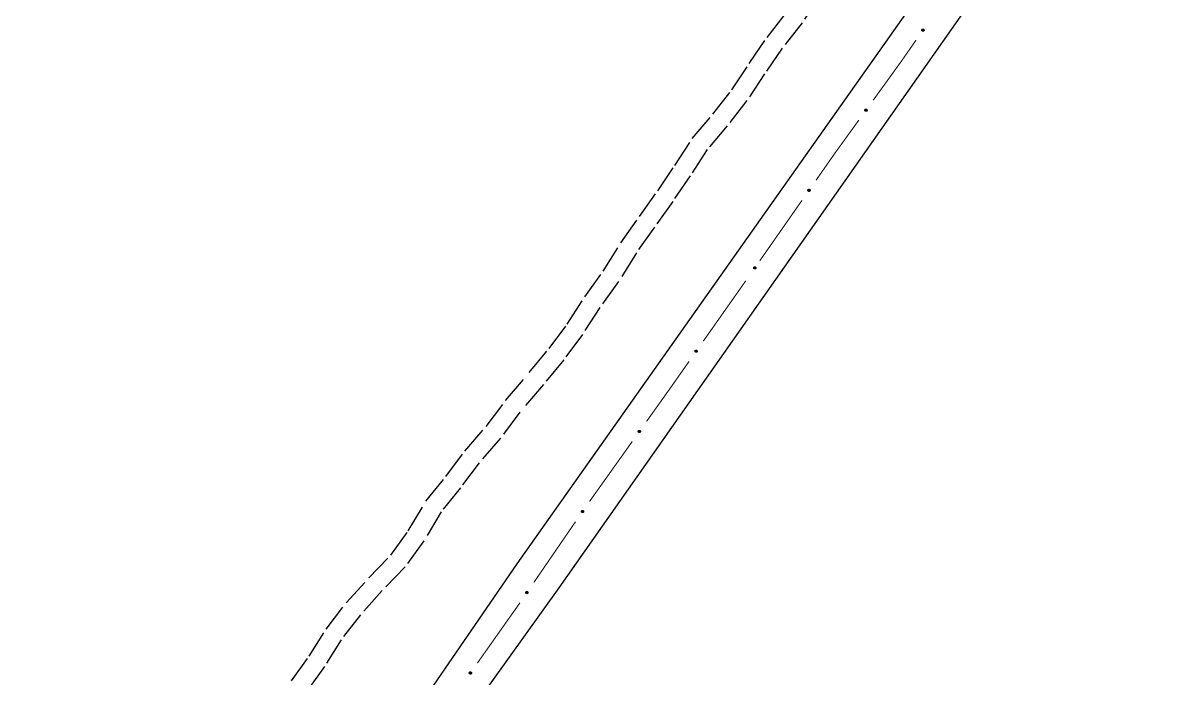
# Model space of a CAD drawing. Extents: x 211453 to 215163, y 4877397 to 4881305.
# Drawn here: x 214151.2 to 214336.4, y 4879690.2 to 4879796.9 of the extents above; entities that cross this region are included whole.
import ezdxf

# ---------------------------------------------------------------- set-up
doc = ezdxf.new("R2010")
doc.units = 0
doc.header["$LTSCALE"] = 1.5
doc.header["$MEASUREMENT"] = 0
doc.linetypes.add('TRACO_25', pattern=[8, 3, -1, 1, -1, 1, -1])
for name, color, linetype in [('SV-EIXO-ROD-ESTR', 7, 'CONTINUOUS'), ('SV-EST-MUNIC-PAV', 20, 'CONTINUOUS'), ('SV-RUA-NAO-PAV', 7, 'CONTINUOUS')]:
    doc.layers.add(name, color=color, linetype=linetype)

msp = doc.modelspace()

# ---------------------------------------------------------------- linework, layer by layer
at = {"layer": 'SV-EIXO-ROD-ESTR'}
for points in [[(214297.554865, 4879795.630202), (214297.545515, 4879795.678208), (214297.547297, 4879795.721379), (214297.559146, 4879795.756958), (214297.577815, 4879795.785668), (214297.600222, 4879795.812889), (214297.628868, 4879795.835349), (214297.666184, 4879795.853234), (214297.714275, 4879795.862951), (214297.75838, 4879795.85822), (214297.793883, 4879795.848469), (214297.824941, 4879795.830726), (214297.85102, 4879795.808515), (214297.873366, 4879795.777988), (214297.891122, 4879795.739995), (214297.899722, 4879795.691401), (214297.897685, 4879795.649089), (214297.885321, 4879795.614976), (214297.867285, 4879795.583866), (214297.844076, 4879795.55635), (214297.815829, 4879795.534465), (214297.777544, 4879795.516656), (214297.729469, 4879795.508803), (214297.687245, 4879795.510353), (214297.652968, 4879795.522235), (214297.622739, 4879795.540681), (214297.595163, 4879795.562823), (214297.571387, 4879795.590679), (214297.554865, 4879795.630202)], [(214288.275124, 4879782.599431), (214288.266663, 4879782.647601), (214288.269241, 4879782.690732), (214288.281745, 4879782.726087), (214288.300941, 4879782.754447), (214288.323847, 4879782.781249), (214288.352903, 4879782.803176), (214288.390543, 4879782.82037), (214288.438805, 4879782.829197), (214288.482815, 4879782.823652), (214288.518132, 4879782.813248), (214288.548857, 4879782.794934), (214288.574521, 4879782.772246), (214288.5963, 4879782.741311), (214288.613351, 4879782.702996), (214288.621053, 4879782.654252), (214288.618235, 4879782.611985), (214288.605243, 4879782.578106), (214288.586636, 4879782.547334), (214288.562923, 4879782.520251), (214288.534277, 4879782.498891), (214288.495669, 4879782.481793), (214288.447457, 4879782.474829), (214288.405269, 4879782.477158), (214288.371217, 4879782.489671), (214288.341334, 4879782.508672), (214288.314172, 4879782.531319), (214288.290914, 4879782.55961), (214288.275124, 4879782.599431)], [(214279.001927, 4879769.559172), (214278.992681, 4879769.607199), (214278.994555, 4879769.650366), (214279.006481, 4879769.685919), (214279.025211, 4879769.714589), (214279.047677, 4879769.741761), (214279.076372, 4879769.76416), (214279.113726, 4879769.781965), (214279.161838, 4879769.791578), (214279.205932, 4879769.786751), (214279.241414, 4879769.776924), (214279.272434, 4879769.759114), (214279.298465, 4879769.736848), (214279.320745, 4879769.706272), (214279.338419, 4879769.668241), (214279.346915, 4879769.619629), (214279.344787, 4879769.577321), (214279.332349, 4879769.543235), (214279.314247, 4879769.512163), (214279.290978, 4879769.484697), (214279.262685, 4879769.462873), (214279.224361, 4879769.445147), (214279.17627, 4879769.437398), (214279.134049, 4879769.439038), (214279.099797, 4879769.450995), (214279.069608, 4879769.469505), (214279.04208, 4879769.491707), (214279.018364, 4879769.519614), (214279.001927, 4879769.559172)], [(214270.180901, 4879756.921356), (214270.171655, 4879756.969383), (214270.173529, 4879757.01255), (214270.185455, 4879757.048104), (214270.204186, 4879757.076773), (214270.226652, 4879757.103946), (214270.255346, 4879757.126344), (214270.292701, 4879757.144149), (214270.340813, 4879757.153762), (214270.384907, 4879757.148936), (214270.420389, 4879757.139109), (214270.451409, 4879757.121299), (214270.47744, 4879757.099032), (214270.49972, 4879757.068457), (214270.517394, 4879757.030425), (214270.525889, 4879756.981813), (214270.523762, 4879756.939506), (214270.511324, 4879756.90542), (214270.493221, 4879756.874348), (214270.469953, 4879756.846882), (214270.441659, 4879756.825058), (214270.403336, 4879756.807332), (214270.355244, 4879756.799582), (214270.313023, 4879756.801223), (214270.278771, 4879756.813179), (214270.248582, 4879756.83169), (214270.221055, 4879756.853891), (214270.197339, 4879756.881798), (214270.180901, 4879756.921356)], [(214260.639291, 4879743.352568), (214260.630211, 4879743.400627), (214260.632235, 4879743.443787), (214260.644284, 4879743.479299), (214260.663114, 4879743.507904), (214260.685674, 4879743.534998), (214260.714446, 4879743.557296), (214260.751862, 4879743.574972), (214260.800007, 4879743.584418), (214260.844084, 4879743.579439), (214260.879532, 4879743.569489), (214260.91049, 4879743.551571), (214260.936443, 4879743.529214), (214260.958617, 4879743.498562), (214260.976159, 4879743.460469), (214260.984486, 4879743.411828), (214260.982212, 4879743.369528), (214260.969656, 4879743.335485), (214260.951446, 4879743.304477), (214260.928082, 4879743.277091), (214260.899713, 4879743.255366), (214260.861328, 4879743.237773), (214260.81321, 4879743.23019), (214260.770995, 4879743.231977), (214260.736785, 4879743.244052), (214260.70666, 4879743.262667), (214260.67921, 4879743.284964), (214260.655591, 4879743.312953), (214260.639291, 4879743.352568)], [(214251.393284, 4879730.295494), (214251.384501, 4879730.343607), (214251.386791, 4879730.386754), (214251.399059, 4879730.422191), (214251.418065, 4879730.450679), (214251.440792, 4879730.477634), (214251.469701, 4879730.499754), (214251.507225, 4879730.517198), (214251.555427, 4879730.526347), (214251.599473, 4879730.521096), (214251.634859, 4879730.510928), (214251.665705, 4879730.49282), (214251.69152, 4879730.470303), (214251.713505, 4879730.439514), (214251.730812, 4879730.401314), (214251.738838, 4879730.352622), (214251.736303, 4879730.310338), (214251.723537, 4879730.276373), (214251.705136, 4879730.245477), (214251.681604, 4879730.218237), (214251.653101, 4879730.196686), (214251.614608, 4879730.17933), (214251.566444, 4879730.172045), (214251.524242, 4879730.174092), (214251.490106, 4879730.186378), (214251.460097, 4879730.205179), (214251.432785, 4879730.227645), (214251.409339, 4879730.255779), (214251.393284, 4879730.295494)], [(214242.12574, 4879717.250551), (214242.116091, 4879717.298498), (214242.117603, 4879717.341679), (214242.129229, 4879717.377332), (214242.147718, 4879717.406158), (214242.169955, 4879717.433518), (214242.198461, 4879717.456156), (214242.235664, 4879717.474274), (214242.283694, 4879717.484291), (214242.327827, 4879717.479836), (214242.36339, 4879717.470307), (214242.394558, 4879717.452758), (214242.420775, 4879717.430711), (214242.443312, 4879717.400324), (214242.461305, 4879717.362442), (214242.470208, 4879717.313903), (214242.468436, 4879717.271579), (214242.456285, 4879717.23739), (214242.438444, 4879717.206167), (214242.415407, 4879717.178507), (214242.387298, 4879717.156446), (214242.349124, 4879717.138398), (214242.301099, 4879717.130245), (214242.258867, 4879717.131531), (214242.224516, 4879717.143199), (214242.194172, 4879717.161455), (214242.166459, 4879717.183425), (214242.142509, 4879717.211132), (214242.12574, 4879717.250551)], [(214233.078609, 4879704.053983), (214233.068959, 4879704.10193), (214233.070471, 4879704.145111), (214233.082098, 4879704.180764), (214233.100587, 4879704.20959), (214233.122824, 4879704.23695), (214233.151329, 4879704.259588), (214233.188532, 4879704.277706), (214233.236562, 4879704.287723), (214233.280695, 4879704.283268), (214233.316259, 4879704.273739), (214233.347427, 4879704.25619), (214233.373644, 4879704.234143), (214233.39618, 4879704.203755), (214233.414173, 4879704.165874), (214233.423077, 4879704.117335), (214233.421304, 4879704.075011), (214233.409153, 4879704.040822), (214233.391312, 4879704.009599), (214233.368275, 4879703.981939), (214233.340166, 4879703.959878), (214233.301993, 4879703.94183), (214233.253968, 4879703.933677), (214233.211735, 4879703.934963), (214233.177384, 4879703.946631), (214233.14704, 4879703.964887), (214233.119327, 4879703.986857), (214233.095378, 4879704.014564), (214233.078609, 4879704.053983)], [(214223.875776, 4879690.967649), (214223.866799, 4879691.015726), (214223.868916, 4879691.058882), (214223.881041, 4879691.094368), (214223.899932, 4879691.122933), (214223.92255, 4879691.149978), (214223.95137, 4879691.172215), (214223.988823, 4879691.18981), (214224.036988, 4879691.199153), (214224.081055, 4879691.19408), (214224.116481, 4879691.184054), (214224.147401, 4879691.16607), (214224.173306, 4879691.143657), (214224.195414, 4879691.112957), (214224.212875, 4879691.074828), (214224.221097, 4879691.026168), (214224.218732, 4879690.983874), (214224.206103, 4879690.949858), (214224.187827, 4879690.918888), (214224.164405, 4879690.891553), (214224.135989, 4879690.869888), (214224.097566, 4879690.852377), (214224.049432, 4879690.844898), (214224.007221, 4879690.846775), (214223.973037, 4879690.858924), (214223.942952, 4879690.877603), (214223.91555, 4879690.899959), (214223.891991, 4879690.927999), (214223.875776, 4879690.967649)]]:
    msp.add_lwpolyline(points, close=True, dxfattribs=at)
for points in [[(214297.545515, 4879795.678208), (214297.628868, 4879795.835349)], [(214297.546425, 4879795.702822), (214297.610304, 4879795.816286)], [(214297.547297, 4879795.721379), (214297.600222, 4879795.812889)], [(214297.550835, 4879795.656558), (214297.643652, 4879795.837978)], [(214297.554865, 4879795.630202), (214297.666184, 4879795.853234)], [(214297.565083, 4879795.610105), (214297.689764, 4879795.854125)], [(214297.571387, 4879795.590679), (214297.714275, 4879795.862951)], [(214297.58609, 4879795.580555), (214297.73335, 4879795.857073)], [(214297.595163, 4879795.562823), (214297.75838, 4879795.85822)], [(214297.610212, 4879795.555487), (214297.771829, 4879795.850277)], [(214297.622739, 4879795.540681), (214297.793883, 4879795.848469)], [(214297.63969, 4879795.533345), (214297.810555, 4879795.836663)], [(214297.652968, 4879795.522235), (214297.824941, 4879795.830726)], [(214297.672718, 4879795.518705), (214297.83667, 4879795.816856)], [(214297.687245, 4879795.510353), (214297.85102, 4879795.808515)], [(214297.710418, 4879795.510789), (214297.860356, 4879795.788769)], [(214297.729469, 4879795.508803), (214297.873366, 4879795.777988)], [(214297.754441, 4879795.516756), (214297.880927, 4879795.756199)], [(214297.777544, 4879795.516656), (214297.891122, 4879795.739995)], [(214297.797875, 4879795.531441), (214297.891377, 4879795.709062)], [(214297.815829, 4879795.534465), (214297.899722, 4879795.691401)], [(214297.831907, 4879795.549334), (214297.895445, 4879795.664697)], [(214297.844076, 4879795.55635), (214297.897685, 4879795.649089)], [(214288.266663, 4879782.647601), (214288.352903, 4879782.803176)], [(214288.268026, 4879782.672195), (214288.33399, 4879782.78446)], [(214288.269241, 4879782.690732), (214288.323847, 4879782.781249)], [(214288.271581, 4879782.625857), (214288.367733, 4879782.805532)], [(214288.275124, 4879782.599431), (214288.390543, 4879782.82037)], [(214288.284969, 4879782.579148), (214288.414135, 4879782.820825)], [(214288.290914, 4879782.55961), (214288.438805, 4879782.829197)], [(214288.305428, 4879782.549216), (214288.457768, 4879782.822967)], [(214288.314172, 4879782.531319), (214288.482815, 4879782.823652)], [(214288.329083, 4879782.523707), (214288.496115, 4879782.815462)], [(214288.341334, 4879782.508672), (214288.518132, 4879782.813248)], [(214288.358147, 4879782.501024), (214288.534583, 4879782.801135)], [(214288.371217, 4879782.489671), (214288.548857, 4879782.794934)], [(214288.390899, 4879782.485777), (214288.560328, 4879782.78085)], [(214288.405269, 4879782.477158), (214288.574521, 4879782.772246)], [(214288.428446, 4879782.477166), (214288.583491, 4879782.75233)], [(214288.447457, 4879782.474829), (214288.5963, 4879782.741311)], [(214288.472572, 4879782.482319), (214288.603457, 4879782.719386)], [(214288.495669, 4879782.481793), (214288.613351, 4879782.702996)], [(214288.516269, 4879782.496199), (214288.613035, 4879782.672064)], [(214288.534277, 4879782.498891), (214288.621053, 4879782.654252)], [(214288.550626, 4879782.513461), (214288.616283, 4879782.627631)], [(214288.562923, 4879782.520251), (214288.618235, 4879782.611985)], [(214278.992681, 4879769.607199), (214279.076372, 4879769.76416)], [(214278.993643, 4879769.631811), (214279.057767, 4879769.745137)], [(214278.994555, 4879769.650366), (214279.047677, 4879769.741761)], [(214278.997953, 4879769.585537), (214279.091162, 4879769.766757)], [(214279.001927, 4879769.559172), (214279.113726, 4879769.781965)], [(214279.012101, 4879769.539053), (214279.137308, 4879769.782804)], [(214279.018364, 4879769.519614), (214279.161838, 4879769.791578)], [(214279.033045, 4879769.509458), (214279.1809, 4879769.785658)], [(214279.04208, 4879769.491707), (214279.205932, 4879769.786751)], [(214279.057113, 4879769.484339), (214279.219364, 4879769.778779)], [(214279.069608, 4879769.469505), (214279.241414, 4879769.776924)], [(214279.086543, 4879769.462133), (214279.258061, 4879769.765082)], [(214279.099797, 4879769.450995), (214279.272434, 4879769.759114)], [(214279.11954, 4879769.447422), (214279.284134, 4879769.745219)], [(214279.134049, 4879769.439038), (214279.298465, 4879769.736848)], [(214279.157223, 4879769.439424), (214279.307759, 4879769.717081)], [(214279.17627, 4879769.437398), (214279.320745, 4879769.706272)], [(214279.201259, 4879769.445297), (214279.328259, 4879769.684467)], [(214279.224361, 4879769.445147), (214279.338419, 4879769.668241)], [(214279.244724, 4879769.459888), (214279.338608, 4879769.637308)], [(214279.262685, 4879769.462873), (214279.346915, 4879769.619629)], [(214279.278794, 4879769.477708), (214279.34258, 4879769.592934)], [(214279.290978, 4879769.484697), (214279.344787, 4879769.577321)], [(214270.171655, 4879756.969383), (214270.255346, 4879757.126344)], [(214270.172617, 4879756.993995), (214270.236741, 4879757.107321)], [(214270.173529, 4879757.01255), (214270.226652, 4879757.103946)], [(214270.176928, 4879756.947721), (214270.270136, 4879757.128941)], [(214270.180901, 4879756.921356), (214270.292701, 4879757.144149)], [(214270.191076, 4879756.901238), (214270.316282, 4879757.144989)], [(214270.197339, 4879756.881798), (214270.340813, 4879757.153762)], [(214270.21202, 4879756.871643), (214270.359875, 4879757.147843)], [(214270.221055, 4879756.853891), (214270.384907, 4879757.148936)], [(214270.236088, 4879756.846523), (214270.398338, 4879757.140964)], [(214270.248582, 4879756.83169), (214270.420389, 4879757.139109)], [(214270.265518, 4879756.824318), (214270.437035, 4879757.127266)], [(214270.278771, 4879756.813179), (214270.451409, 4879757.121299)], [(214270.298514, 4879756.809606), (214270.463108, 4879757.107404)], [(214270.313023, 4879756.801223), (214270.47744, 4879757.099032)], [(214270.336197, 4879756.801609), (214270.486733, 4879757.079266)], [(214270.355244, 4879756.799582), (214270.49972, 4879757.068457)], [(214270.380233, 4879756.807481), (214270.507234, 4879757.046652)], [(214270.403336, 4879756.807332), (214270.517394, 4879757.030425)], [(214270.423698, 4879756.822072), (214270.517582, 4879756.999492)], [(214270.441659, 4879756.825058), (214270.525889, 4879756.981813)], [(214270.457769, 4879756.839892), (214270.521555, 4879756.955118)], [(214270.469953, 4879756.846882), (214270.523762, 4879756.939506)], [(214260.630211, 4879743.400627), (214260.714446, 4879743.557296)], [(214260.631259, 4879743.425235), (214260.695775, 4879743.538338)], [(214260.632235, 4879743.443787), (214260.685674, 4879743.534998)], [(214260.635409, 4879743.378947), (214260.729245, 4879743.559842)], [(214260.639291, 4879743.352568), (214260.751862, 4879743.574972)], [(214260.649395, 4879743.332414), (214260.775446, 4879743.57573)], [(214260.655591, 4879743.312953), (214260.800007, 4879743.584418)], [(214260.670237, 4879743.302747), (214260.819049, 4879743.578432)], [(214260.67921, 4879743.284964), (214260.844084, 4879743.579439)], [(214260.694217, 4879743.277544), (214260.857488, 4879743.57142)], [(214260.70666, 4879743.262667), (214260.879532, 4879743.569489)], [(214260.72357, 4879743.255237), (214260.896137, 4879743.557589)], [(214260.736785, 4879743.244052), (214260.91049, 4879743.551571)], [(214260.756515, 4879743.240411), (214260.922141, 4879743.537636)], [(214260.770995, 4879743.231977), (214260.936443, 4879743.529214)], [(214260.79417, 4879743.232283), (214260.945668, 4879743.509416)], [(214260.81321, 4879743.23019), (214260.958617, 4879743.498562)], [(214260.838226, 4879743.238002), (214260.966056, 4879743.476731)], [(214260.861328, 4879743.237773), (214260.976159, 4879743.460469)], [(214260.881742, 4879743.252442), (214260.97624, 4879743.429536)], [(214260.899713, 4879743.255366), (214260.984486, 4879743.411828)], [(214260.915874, 4879743.270144), (214260.980059, 4879743.385148)], [(214260.928082, 4879743.277091), (214260.982212, 4879743.369528)], [(214251.384501, 4879730.343607), (214251.469701, 4879730.499754)], [(214251.3857, 4879730.368209), (214251.450913, 4879730.480912)], [(214251.386791, 4879730.386754), (214251.440792, 4879730.477634)], [(214251.389564, 4879730.321896), (214251.484515, 4879730.502209)], [(214251.393284, 4879730.295494), (214251.507225, 4879730.517198)], [(214251.403264, 4879730.275278), (214251.530813, 4879730.517811)], [(214251.409339, 4879730.255779), (214251.555427, 4879730.526347)], [(214251.423921, 4879730.245482), (214251.574432, 4879730.520244)], [(214251.432785, 4879730.227645), (214251.599473, 4879730.521096)], [(214251.447746, 4879730.220132), (214251.612827, 4879730.512995)], [(214251.460097, 4879730.205179), (214251.634859, 4879730.510928)], [(214251.476961, 4879730.197644), (214251.65139, 4879730.498925)], [(214251.490106, 4879730.186378), (214251.665705, 4879730.49282)], [(214251.509814, 4879730.182615), (214251.67727, 4879730.478812)], [(214251.524242, 4879730.174092), (214251.69152, 4879730.470303)], [(214251.547418, 4879730.174255), (214251.700623, 4879730.450448)], [(214251.566444, 4879730.172045), (214251.713505, 4879730.439514)], [(214251.591508, 4879730.179703), (214251.720809, 4879730.417638)], [(214251.614608, 4879730.17933), (214251.730812, 4879730.401314)], [(214251.635112, 4879730.193874), (214251.730702, 4879730.370381)], [(214251.653101, 4879730.196686), (214251.738838, 4879730.352622)], [(214251.669353, 4879730.211365), (214251.734246, 4879730.325971)], [(214251.681604, 4879730.218237), (214251.736303, 4879730.310338)], [(214242.116091, 4879717.298498), (214242.198461, 4879717.456156)], [(214242.116846, 4879717.323117), (214242.180016, 4879717.436978)], [(214242.117603, 4879717.341679), (214242.169955, 4879717.433518)], [(214242.121545, 4879717.276881), (214242.213228, 4879717.458877)], [(214242.12574, 4879717.250551), (214242.235664, 4879717.474274)], [(214242.136083, 4879717.230518), (214242.259238, 4879717.475312)], [(214242.142509, 4879717.211132), (214242.283694, 4879717.484291)], [(214242.157275, 4879717.2011), (214242.302805, 4879717.478532)], [(214242.166459, 4879717.183425), (214242.327827, 4879717.479836)], [(214242.181553, 4879717.176184), (214242.341325, 4879717.471977)], [(214242.194172, 4879717.161455), (214242.36339, 4879717.470307)], [(214242.211169, 4879717.154226), (214242.380135, 4879717.458605)], [(214242.224516, 4879717.143199), (214242.394558, 4879717.452758)], [(214242.244288, 4879717.139792), (214242.406374, 4879717.438962)], [(214242.258867, 4879717.131531), (214242.420775, 4879717.430711)], [(214242.282036, 4879717.132112), (214242.430235, 4879717.411023)], [(214242.301099, 4879717.130245), (214242.443312, 4879717.400324)], [(214242.326021, 4879717.138354), (214242.451009, 4879717.378583)], [(214242.349124, 4879717.138398), (214242.461305, 4879717.362442)], [(214242.369362, 4879717.153309), (214242.461753, 4879717.331511)], [(214242.387298, 4879717.156446), (214242.470208, 4879717.313903)], [(214242.403282, 4879717.171415), (214242.466098, 4879717.287173)], [(214242.415407, 4879717.178507), (214242.468436, 4879717.271579)], [(214233.068959, 4879704.10193), (214233.151329, 4879704.259588)], [(214233.069715, 4879704.126549), (214233.132884, 4879704.24041)], [(214233.070471, 4879704.145111), (214233.122824, 4879704.23695)], [(214233.074414, 4879704.080313), (214233.166096, 4879704.262309)], [(214233.078609, 4879704.053983), (214233.188532, 4879704.277706)], [(214233.088952, 4879704.03395), (214233.212106, 4879704.278744)], [(214233.095378, 4879704.014564), (214233.236562, 4879704.287723)], [(214233.110144, 4879704.004532), (214233.255673, 4879704.281964)], [(214233.119327, 4879703.986857), (214233.280695, 4879704.283268)], [(214233.134422, 4879703.979616), (214233.294193, 4879704.275409)], [(214233.14704, 4879703.964887), (214233.316259, 4879704.273739)], [(214233.164037, 4879703.957658), (214233.333004, 4879704.262037)], [(214233.177384, 4879703.946631), (214233.347427, 4879704.25619)], [(214233.197156, 4879703.943224), (214233.359243, 4879704.242394)], [(214233.211735, 4879703.934963), (214233.373644, 4879704.234143)], [(214233.234905, 4879703.935544), (214233.383103, 4879704.214455)], [(214233.253968, 4879703.933677), (214233.39618, 4879704.203755)], [(214233.27889, 4879703.941786), (214233.403877, 4879704.182015)], [(214233.301993, 4879703.94183), (214233.414173, 4879704.165874)], [(214233.322231, 4879703.956741), (214233.414621, 4879704.134943)], [(214233.340166, 4879703.959878), (214233.423077, 4879704.117335)], [(214233.35615, 4879703.974847), (214233.418966, 4879704.090605)], [(214233.368275, 4879703.981939), (214233.421304, 4879704.075011)], [(214223.866799, 4879691.015726), (214223.95137, 4879691.172215)], [(214223.867899, 4879691.040333), (214223.932658, 4879691.153297)], [(214223.868916, 4879691.058882), (214223.92255, 4879691.149978)], [(214223.87195, 4879690.994035), (214223.966174, 4879691.174729)], [(214223.875776, 4879690.967649), (214223.988823, 4879691.18981)], [(214223.885837, 4879690.947473), (214224.012409, 4879691.190518)], [(214223.891991, 4879690.927999), (214224.036988, 4879691.199153)], [(214223.906615, 4879690.917761), (214224.056017, 4879691.193127)], [(214223.91555, 4879690.899959), (214224.081055, 4879691.19408)], [(214223.930541, 4879690.892507), (214224.094442, 4879691.186032)], [(214223.942952, 4879690.877603), (214224.116481, 4879691.184054)], [(214223.959846, 4879690.870136), (214224.133061, 4879691.172118)], [(214223.973037, 4879690.858924), (214224.147401, 4879691.16607)], [(214223.99276, 4879690.85524), (214224.159022, 4879691.152109)], [(214224.007221, 4879690.846775), (214224.173306, 4879691.143657)], [(214224.030397, 4879690.847031), (214224.182489, 4879691.123839)], [(214224.049432, 4879690.844898), (214224.195414, 4879691.112957)], [(214224.074465, 4879690.852657), (214224.202806, 4879691.091111)], [(214224.097566, 4879690.852377), (214224.212875, 4879691.074828)], [(214224.118011, 4879690.867003), (214224.212889, 4879691.043894)], [(214224.135989, 4879690.869888), (214224.221097, 4879691.026168)], [(214224.152181, 4879690.884632), (214224.216613, 4879690.999498)], [(214224.164405, 4879690.891553), (214224.218732, 4879690.983874)]]:
    msp.add_lwpolyline(points, dxfattribs=at)
at = {"layer": 'SV-EIXO-ROD-ESTR', "const_width": 0.18}
for points in [[(214294.254462, 4879790.687054), (214296.586076, 4879794.042912)], [(214289.619805, 4879784.272547), (214293.719377, 4879789.946479)], [(214293.719377, 4879789.946479), (214294.254462, 4879790.687054)], [(214283.322326, 4879775.556645), (214287.277192, 4879781.0303)], [(214280.319137, 4879771.254), (214283.180906, 4879775.354034)], [(214283.180906, 4879775.354034), (214283.322326, 4879775.556645)], [(214271.161477, 4879758.133891), (214278.029722, 4879767.973972)], [(214261.962372, 4879745.042817), (214268.864709, 4879754.859015)], [(214256.470007, 4879737.231819), (214259.661593, 4879741.770751)], [(214252.726768, 4879731.977547), (214256.208152, 4879736.86426)], [(214256.208152, 4879736.86426), (214256.470007, 4879737.231819)], [(214243.443078, 4879718.946312), (214250.405845, 4879728.719738)], [(214234.381536, 4879705.759815), (214241.166885, 4879715.657241)], [(214225.202476, 4879692.655058), (214231.548889, 4879701.639658)], [(214231.548889, 4879701.639658), (214231.820743, 4879702.024521)], [(214231.820743, 4879702.024521), (214232.119753, 4879702.460673)]]:
    msp.add_lwpolyline(points, dxfattribs=at)
at = {"layer": 'SV-EST-MUNIC-PAV', "linetype": 'Continuous'}
for points in [[(214517.386336, 4880018.269526, 14.223616), (214507.329578, 4880012.317439, 14.674931), (214484.532046, 4879998.329129, 14.812287), (214462.624142, 4879984.690727, 14.83191), (214439.648283, 4879967.912082, 15.136057), (214416.233898, 4879948.763198, 15.194924), (214391.426503, 4879926.736092, 15.263603), (214358.754171, 4879889.454216, 15.760094), (214323.236771, 4879838.566545, 15.750117), (214231.588937, 4879708.812531, 15.450807), (214186.400529, 4879642.951266, 15.301151), (214027.373337, 4879415.980058, 13.666468), (213952.793262, 4879310.567032, 12.407768), (213912.41775, 4879252.646927, 12.986771)], [(214441.827305, 4879960.617769, 14.861343), (214421.185949, 4879943.70178, 15.067379), (214402.321926, 4879926.758365, 15.194924), (214382.262269, 4879905.240154, 15.610438), (214365.175069, 4879884.464002, 15.610438), (214350.207265, 4879864.657655, 15.610438), (214333.381132, 4879840.014386, 15.770071), (214238.439578, 4879704.902283, 15.770071), (214194.356145, 4879643.287564, 15.301151), (214155.820919, 4879588.027395, 14.698601), (214154.325778, 4879585.883339, 14.698601), (214089.008405, 4879492.638188, 13.842686), (214011.000635, 4879382.370418, 13.213336), (213995.378815, 4879360.288217, 13.213336), (213983.961853, 4879344.149786, 13.213336), (213912.417337, 4879242.699174, 13.213336)]]:
    msp.add_polyline3d(points, dxfattribs=at)
at = {"layer": 'SV-RUA-NAO-PAV', "linetype": 'TRACO_25'}
for points in [[(214280.936568, 4879801.238978, 15.780048), (214278.05764, 4879796.88917, 15.780048), (214274.77868, 4879792.739377, 15.780048), (214271.949706, 4879788.589564, 15.780048), (214269.070782, 4879784.219757, 15.780048), (214265.861809, 4879780.11996, 15.780048), (214262.592789, 4879776.240163, 15.780048), (214259.823837, 4879771.980348, 15.780048), (214257.004866, 4879767.810535, 15.780048), (214254.035903, 4879763.630729, 15.780048), (214251.066946, 4879759.420923, 15.780048), (214248.168088, 4879754.76112, 15.780048), (214245.139133, 4879750.551317, 15.780048), (214242.290222, 4879746.121509, 15.780048), (214239.241244, 4879742.021705, 15.780048), (214235.942256, 4879738.001911, 15.780048), (214232.123393, 4879733.502147, 15.780048), (214228.95445, 4879729.26235, 15.780048), (214225.465464, 4879725.262565, 15.780048), (214222.446478, 4879721.192759, 15.780048), (214219.287461, 4879717.282957, 15.780048), (214216.458625, 4879712.513153, 15.780048), (214213.429673, 4879708.29335, 15.780048), (214209.697661, 4879704.441145, 15.839911), (214206.156282, 4879700.50628, 15.839911), (214203.008389, 4879696.440252, 15.819957), (214200.283746, 4879692.094173, 15.829933), (214197.344771, 4879687.964365, 15.839911)], [(214194.916308, 4879689.725985, 15.839911), (214197.788589, 4879693.762076, 15.829933), (214200.545395, 4879698.159459, 15.819957), (214203.852101, 4879702.430621, 15.839911), (214207.504646, 4879706.489004, 15.839911), (214211.121319, 4879710.222155, 15.780048), (214213.945103, 4879714.156126, 15.780048), (214216.817714, 4879718.999741, 15.780048), (214220.073988, 4879723.029914, 15.780048), (214223.126707, 4879727.145194, 15.780048), (214226.619267, 4879731.149078, 15.780048), (214229.776012, 4879735.372554, 15.780048), (214233.638934, 4879739.924233, 15.780048), (214236.876746, 4879743.869485, 15.780048), (214239.822125, 4879747.829983, 15.780048), (214242.658241, 4879752.239896, 15.780048), (214245.674029, 4879756.4314, 15.780048), (214248.565389, 4879761.079149, 15.780048), (214251.587183, 4879765.363875, 15.780048), (214254.538969, 4879769.519499, 15.780048), (214257.323305, 4879773.63808, 15.780048), (214260.178797, 4879778.03103, 15.780048), (214263.532754, 4879782.011634, 15.780048), (214266.632941, 4879785.972445, 15.780048), (214269.457555, 4879790.259818, 15.780048), (214272.359348, 4879794.516448, 15.780048), (214275.625563, 4879798.650111, 15.780048)]]:
    msp.add_polyline3d(points, dxfattribs=at)

doc.saveas('drawing.dxf')
